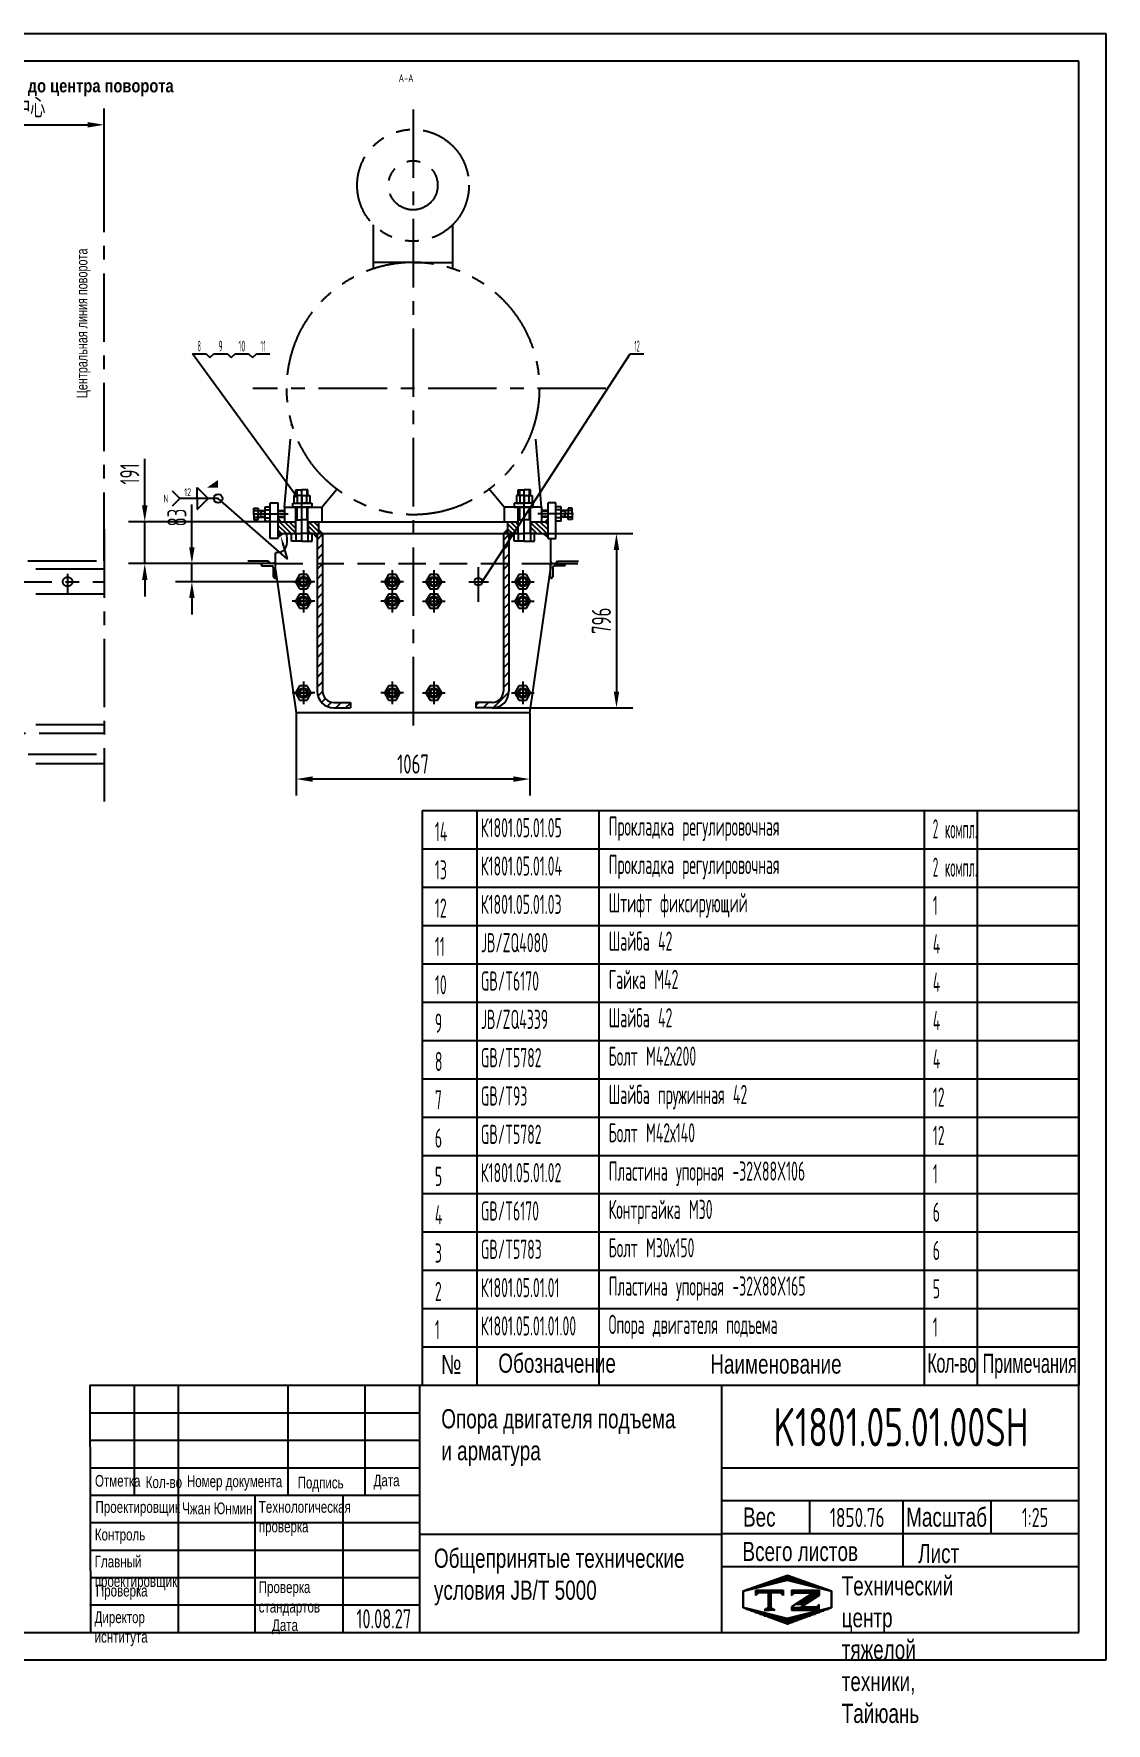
# Model space of a CAD drawing. Header units: millimetres. Extents: x 0 to 10500, y -289 to 7425.
# Drawn here: x 5601 to 10500, y -289 to 7425 of the extents above; entities that cross this region are included whole.
import ezdxf
from ezdxf.enums import TextEntityAlignment as Align

# ---------------------------------------------------------------- set-up
doc = ezdxf.new("R2010")
doc.units = ezdxf.units.MM
doc.header["$LTSCALE"] = 250
for name, pattern in [('F', [0.75, 0.5, -0.25]), ('G', [2, 1.25, -0.25, 0.25, -0.25]), ('K', [2.5, 1.25, -0.25, 0.25, -0.25, 0.25, -0.25])]:
    doc.linetypes.add(name, pattern=pattern)
for name, color, linetype in [('01', 7, 'Continuous'), ('02', 1, 'Continuous'), ('04', 2, 'F'), ('05', 4, 'G'), ('07', 6, 'K'), ('08', 1, 'Continuous'), ('11', 3, 'Continuous'), ('13', 3, 'Continuous'), ('THICK', 7, 'Continuous')]:
    doc.layers.add(name, color=color, linetype=linetype)
doc.styles.add('HZLIB', font='TXT.shx', dxfattribs={"width": 0.5, "height": 87.5})
doc.styles.get("Standard").update_dxf_attribs({"font": 'isocp', "width": 0.707, "bigfont": 'intecad.shx'})
doc.dimstyles.new('INTE', dxfattribs={"dimscale": 25, "dimtxt": 3.5, "dimasz": 3, "dimexe": 3, "dimexo": 0, "dimgap": 1, "dimtad": 1, "dimdec": 3, "dimdsep": 46, "dimtxsty": 'Standard', "dimcen": 0, "dimclrd": 1, "dimclre": 1, "dimclrt": 3, "dimaunit": 1, "dimadec": 0, "dimazin": 0, "dimtfac": 1, "dimtmove": 0, "dimatfit": 0, "dimfxl": 0, "dimarcsym": 0})
pattern_1 = [(45, (440.608, 1443.782), (-22.45064, 22.45064), [])]
pattern_2 = [(135, (440.608, 1443.782), (-11.22532, -11.22532), [])]

# ---------------------------------------------------------------- blocks, each defined once
blk = doc.blocks.new('re')
at = {"layer": '05', "color": 142, "linetype": 'G'}
for p, q in [((29816, 11247.3), (29816, 10003.8)), ((28088.8, 11043.9), (28088.8, 10268.5)), ((28419, 11043.9), (28419, 10268.5)), ((29314.4, 11043.9), (29314.4, 10268.5)), ((27764.3, 11007.7), (29816, 11007.7)), ((27865.9, 10834), (27865.9, 10534.7)), ((27716.3, 10684.3), (28015.6, 10684.3)), ((28019.3, 10315.6), (29816, 10315.6))]:
    blk.add_line(p, q, dxfattribs=at)
at = {"layer": '07', "color": 6, "linetype": 'K'}
for p, q in [((27778, 11548.3), (27778, 11103.3)), ((27778, 11548.3), (27854, 11548.3)), ((27854, 11548.3), (27854, 11103.3)), ((27885.7, 11522.8), (27854, 11522.8)), ((27854, 11141.8), (27854, 11522.8)), ((27885.7, 11522.8), (27885.7, 11141.8)), ((28685.7, 11141.8), (28685.7, 11522.8)), ((28685.7, 11522.8), (28717.5, 11522.8)), ((28717.5, 11548.3), (28717.5, 11103.3)), ((28717.5, 11548.3), (28793.5, 11548.3)), ((28717.5, 11522.8), (28717.5, 11141.8)), ((28793.5, 11548.3), (28793.5, 11103.3)), ((27885.7, 11141.8), (27854, 11141.8)), ((28717.5, 11141.8), (28685.7, 11141.8)), ((27568, 11090.3), (27568, 10176.3)), ((29816, 11065.3), (27568, 11065.3)), ((27593, 11103.3), (29816, 11103.3)), ((27593, 11065.3), (27593, 11103.3)), ((27593.5, 11065.3), (27593.5, 10354.3)), ((27619, 11065.3), (27619, 10951.3)), ((27809.4, 11049.5), (27809.4, 10964.2)), ((28673, 11043.9), (28673, 10951.3)), ((29648.9, 11043.9), (29648.9, 10951.3)), ((27530, 10881.3), (27568, 10881.3)), ((29816, 10951.3), (27619, 10951.3)), ((28944.9, 10902.1), (28944.9, 10694.6)), ((28513.9, 10836.3), (28513.9, 10532.4)), ((29048.7, 10798.3), (28841.2, 10798.3)), ((28362, 10684.3), (28665.9, 10684.3)), ((27530, 10589.3), (27568, 10589.3)), ((27530, 10411.3), (27568, 10411.3)), ((29816, 10354.3), (27593.5, 10354.3)), ((27593.5, 10354.3), (27593.5, 10176.3)), ((27593.5, 10220.3), (29816, 10220.3)), ((29816, 10176.3), (27568, 10176.3))]:
    blk.add_line(p, q, dxfattribs=at)
for centre, radius in [((27809.4, 11007.7), 21.5), ((28088.8, 11007.7), 21.5), ((28419, 11007.7), 21.5), ((28673, 11007.7), 21.5), ((29314.4, 11007.7), 21.5), ((29648.9, 11007.7), 21.5), ((28944.9, 10798.3), 76), ((27865.9, 10684.3), 114), ((28513.9, 10684.3), 114), ((28088.8, 10315.6), 21.5), ((28419, 10315.6), 21.5), ((29314.4, 10315.6), 21.5)]:
    blk.add_circle(centre, radius, dxfattribs=at)
blk = doc.blocks.new('*D17')
at = {"layer": '02', "color": 1, "linetype": 'Continuous', "lineweight": -2}
for p, q in [((4500.3, 6732), (4500.3, 7084.3)), ((5922.7, 6732), (5922.7, 7084.3)), ((4575.3, 7009.3), (5847.7, 7009.3))]:
    blk.add_line(p, q, dxfattribs=at)
at = {"layer": '02', "color": 1, "linetype": 'Continuous'}
for points in [[(4575.3, 7021.8), (4575.3, 6996.8), (4500.3, 7009.3)], [(5847.7, 7021.8), (5847.7, 6996.8), (5922.7, 7009.3)]]:
    blk.add_solid(points, dxfattribs=at)
at = {"layer": 'Defpoints', "color": 0, "linetype": 'Continuous'}
for p in [(5922.7, 7009.3), (4500.3, 6732), (5922.7, 6732)]:
    blk.add_point(p, dxfattribs=at)
at = {"layer": '02', "color": 3, "linetype": 'Continuous', "insert": (5211.5, 7085.7), "char_height": 87.5, "attachment_point": 5}
blk.add_mtext('1422.4中间轴中心到回转中心', dxfattribs=at)
blk = doc.blocks.new('*D26')
at = {"layer": '08', "color": 1, "lineweight": -2}
for p, q in [((6800.2, 4323.6), (6800.2, 3946.8)), ((7867.2, 4323.6), (7867.2, 3946.8)), ((7792.2, 4021.8), (6875.2, 4021.8))]:
    blk.add_line(p, q, dxfattribs=at)
at = {"layer": '08', "color": 1}
for points in [[(6875.2, 4034.3), (6875.2, 4009.3), (6800.2, 4021.8)], [(7792.2, 4034.3), (7792.2, 4009.3), (7867.2, 4021.8)]]:
    blk.add_solid(points, dxfattribs=at)
at = {"layer": 'Defpoints', "color": 0}
for p in [(6800.2, 4323.6), (7867.2, 4323.6), (6800.2, 4021.8)]:
    blk.add_point(p, dxfattribs=at)
at = {"layer": '08', "color": 3, "insert": (7333.7, 4090.5), "char_height": 87.5, "attachment_point": 5}
blk.add_mtext('1067', dxfattribs=at)
blk = doc.blocks.new('*D27')
at = {"layer": '08', "color": 1, "lineweight": -2}
for p, q in [((6323.3, 5080.6), (6323.3, 5276.2)), ((6705.2, 5005.6), (6248.3, 5005.6)), ((6323.3, 4923.1), (6323.3, 5005.6)), ((6780.7, 4923.1), (6248.3, 4923.1)), ((6323.3, 4848.1), (6323.3, 4773.1))]:
    blk.add_line(p, q, dxfattribs=at)
at = {"layer": '08', "color": 1}
for points in [[(6310.8, 5080.6), (6335.8, 5080.6), (6323.3, 5005.6)], [(6310.8, 4848.1), (6335.8, 4848.1), (6323.3, 4923.1)]]:
    blk.add_solid(points, dxfattribs=at)
at = {"layer": 'Defpoints', "color": 0}
for p in [(6705.2, 5005.6), (6323.3, 4923.1), (6780.7, 4923.1)]:
    blk.add_point(p, dxfattribs=at)
at = {"layer": '08', "color": 3, "insert": (6254.6, 5215.9), "char_height": 87.5, "attachment_point": 5, "rotation": 90}
blk.add_mtext('83', dxfattribs=at)
blk = doc.blocks.new('*D28')
at = {"layer": '08', "color": 1, "lineweight": -2}
for p, q in [((7950.2, 5142.6), (8337.8, 5142.6)), ((8262.8, 5067.6), (8262.8, 4421.6)), ((7695.7, 4346.6), (8337.8, 4346.6))]:
    blk.add_line(p, q, dxfattribs=at)
at = {"layer": '08', "color": 1}
for points in [[(8250.3, 5067.6), (8275.3, 5067.6), (8262.8, 5142.6)], [(8250.3, 4421.6), (8275.3, 4421.6), (8262.8, 4346.6)]]:
    blk.add_solid(points, dxfattribs=at)
at = {"layer": 'Defpoints', "color": 0}
for p in [(7950.2, 5142.6), (7695.7, 4346.6), (8262.8, 4346.6)]:
    blk.add_point(p, dxfattribs=at)
at = {"layer": '08', "color": 3, "insert": (8194, 4744.6), "char_height": 87.5, "attachment_point": 5, "rotation": 90}
blk.add_mtext('796', dxfattribs=at)
blk = doc.blocks.new('*D30')
at = {"layer": '08', "color": 1, "lineweight": -2}
for p, q in [((6108.1, 5271.6), (6108.1, 5483.4)), ((6712.2, 5196.6), (6033.1, 5196.6)), ((6108.1, 5005.6), (6108.1, 5196.6)), ((6671.3, 5005.6), (6033.1, 5005.6)), ((6108.1, 4930.6), (6108.1, 4855.6))]:
    blk.add_line(p, q, dxfattribs=at)
at = {"layer": '08', "color": 1}
for points in [[(6095.6, 5271.6), (6120.6, 5271.6), (6108.1, 5196.6)], [(6095.6, 4930.6), (6120.6, 4930.6), (6108.1, 5005.6)]]:
    blk.add_solid(points, dxfattribs=at)
at = {"layer": 'Defpoints', "color": 0}
for p in [(6108.1, 5196.6), (6712.2, 5196.6), (6671.3, 5005.6)]:
    blk.add_point(p, dxfattribs=at)
at = {"layer": '08', "color": 3, "insert": (6039.3, 5415), "char_height": 87.5, "attachment_point": 5, "rotation": 90}
blk.add_mtext('191', dxfattribs=at)
blk = doc.blocks.new('*U31')
at = {"layer": '01'}
for p, q in [((0, 63), (0, 0)), ((0, 63), (6.7, 63)), ((0, 0), (63, 0)), ((10, 17), (10, 59.7)), ((61.5, 10), (17, 10)), ((63, 0), (63, 8.5))]:
    blk.add_line(p, q, dxfattribs=at)
for centre, radius, start, end in [((6.7, 59.7), 3.3, 0.26213, 90), ((17, 17), 7, 180, 269.87822), ((61.5, 8.5), 1.52, 0, 90)]:
    blk.add_arc(centre, radius, start, end, dxfattribs=at)
blk = doc.blocks.new('*U34')
at = {"layer": '01'}
for p, q in [((-34, 0), (-34, 36)), ((-34, 36), (0, 36)), ((-34, 21), (0, 21)), ((0, 36), (0, 0)), ((0, -36), (0, 0)), ((-34, 0), (-34, -36)), ((-34, -21), (0, -21)), ((-34, -36), (0, -36))]:
    blk.add_line(p, q, dxfattribs=at)
at = {"layer": '05'}
blk.add_line((-35.1, 0), (1.1, 0), dxfattribs=at)
blk = doc.blocks.new('*U36')
at = {"layer": '01'}
for p, q in [((0, 36), (-32.5, 17.2)), ((-32.5, 17.2), (-32.5, -17.2)), ((32.5, 17.2), (0, 36)), ((32.5, -17.2), (32.5, 17.2)), ((-32.5, -17.2), (0, -36)), ((0, -36), (32.5, -17.2))]:
    blk.add_line(p, q, dxfattribs=at)
blk.add_circle((0, 0), 16.8, dxfattribs=at)
at = {"layer": '02'}
blk.add_arc((0, 0), 21, 267.26787, 182.72956, dxfattribs=at)
at = {"layer": '05'}
for p, q in [((39.1, 0), (-36.1, 0)), ((0, 40), (0, -41))]:
    blk.add_line(p, q, dxfattribs=at)
blk = doc.blocks.new('*U37', base_point=(6287.9, 3519.4))
at = {"layer": '01'}
for points in [[(5907.4, 3737.7), (5957.4, 3687.7), (5907.4, 3687.7)], [(5907.4, 3637.7), (5957.4, 3687.7), (5907.4, 3687.7)]]:
    blk.add_lwpolyline(points, close=True, dxfattribs=at)
blk.add_circle((6002.4, 3687.7), 20, dxfattribs=at)
blk.add_solid([(6002.4, 3772.7), (5952.4, 3737.7), (6002.4, 3687.7), (6002.4, 3737.7)], dxfattribs=at)
at = {"layer": '02'}
for points in [[(5792, 3723.1), (5827.4, 3687.7), (5792, 3652.4)], [(6297.2, 3485.7), (6317.5, 3411.8), (6002.4, 3687.7), (5827.4, 3687.7)]]:
    blk.add_lwpolyline(points, dxfattribs=at)
blk.add_lwpolyline([(6287.9, 3519.4, 0, 8, 0), (6297.2, 3485.7, 8, 8, 0)], format="xyseb", dxfattribs=at)
at = {"layer": '13', "width": 1.010989}
blk.add_text('N', height=35, dxfattribs=at).set_placement((5752.4, 3670.2), (5775.4, 3670.2), align=Align.FIT)
at = {"layer": '13', "width": 0.707}
blk.add_text('12', height=35, dxfattribs=at).set_placement((5847.4, 3699.2))
blk = doc.blocks.new('*U75')
at = {"layer": '01'}
for points in [[(415, 292), (25, 292)], [(25, 292), (25, 5)], [(415, 5), (415, 292)], [(25, 5), (415, 5)]]:
    blk.add_lwpolyline(points, dxfattribs=at)
at = {"layer": '02'}
for points in [[(420, 297), (0, 297)], [(0, 297), (0, 0)], [(420, 0), (420, 297)], [(0, 0), (420, 0)]]:
    blk.add_lwpolyline(points, dxfattribs=at)
blk = doc.blocks.new('*X95')
at = {"color": 0}
for p, q in [((127.06, 7.8), (132.06, 7.8)), ((127.06, 7.5), (132.06, 7.5)), ((127.06, 7.2), (127.32, 7.2)), ((129.23, 6.3), (131.04, 6.3)), ((129.7, 6.6), (131.51, 6.6)), ((130.16, 6.9), (131.98, 6.9)), ((130.62, 7.2), (132.06, 7.2)), ((127.84, 5.4), (129.64, 5.4)), ((128.3, 5.7), (130.1, 5.7)), ((128.77, 6), (130.57, 6))]:
    blk.add_line(p, q, dxfattribs=at)
blk = doc.blocks.new('*X96')
at = {"color": 0}
for p, q in [((127.06, 4.8), (132.06, 4.8)), ((127.06, 4.5), (132.06, 4.5)), ((131.84, 5.1), (132.06, 5.1))]:
    blk.add_line(p, q, dxfattribs=at)
blk = doc.blocks.new('*X94')
at = {"color": 0}
for p, q in [((122.34, 4.5), (123.72, 4.5)), ((122.82, 4.8), (123.24, 4.8))]:
    blk.add_line(p, q, dxfattribs=at)
blk = doc.blocks.new('*X93')
at = {"color": 0}
for p, q in [((120.53, 7.8), (125.53, 7.8)), ((120.53, 7.5), (125.53, 7.5)), ((120.53, 7.2), (120.79, 7.2)), ((125.27, 7.2), (125.53, 7.2))]:
    blk.add_line(p, q, dxfattribs=at)
blk = doc.blocks.new('*X92')
at = {"color": 0}
for p, q in [((122.38, 9.3), (124.32, 9.3)), ((123.24, 9.6), (125.52, 9.6)), ((124.1, 9.9), (128.52, 9.9)), ((124.97, 10.2), (127.67, 10.2)), ((125.83, 10.5), (126.82, 10.5)), ((127.02, 9.6), (129.37, 9.6)), ((128.22, 9.3), (130.22, 9.3)), ((118.22, 7.8), (118.32, 7.8)), ((118.22, 7.5), (118.27, 7.5)), ((118.22, 7.2), (118.27, 7.2)), ((118.22, 6.9), (118.27, 6.9)), ((118.22, 6.6), (118.27, 6.6)), ((118.22, 6.3), (118.27, 6.3)), ((118.94, 8.1), (119.52, 8.1)), ((119.8, 8.4), (120.72, 8.4)), ((120.66, 8.7), (121.92, 8.7)), ((121.52, 9), (123.12, 9)), ((129.42, 9), (131.07, 9)), ((130.62, 8.7), (131.92, 8.7)), ((131.82, 8.4), (132.77, 8.4)), ((133.02, 8.1), (133.62, 8.1)), ((134.22, 7.8), (134.32, 7.8)), ((134.27, 7.5), (134.32, 7.5)), ((134.27, 7.2), (134.32, 7.2)), ((134.27, 6.9), (134.32, 6.9)), ((134.27, 6.6), (134.32, 6.6)), ((134.27, 6.3), (134.32, 6.3)), ((118.22, 6), (118.27, 6)), ((118.22, 5.7), (118.27, 5.7)), ((118.22, 5.4), (118.27, 5.4)), ((118.22, 5.1), (118.27, 5.1)), ((118.22, 4.8), (118.27, 4.8)), ((118.79, 4.5), (119.42, 4.5)), ((119.61, 4.2), (120.62, 4.2)), ((120.43, 3.9), (121.82, 3.9)), ((121.26, 3.6), (123.02, 3.6)), ((122.08, 3.3), (124.22, 3.3)), ((128.32, 3.3), (130.51, 3.3)), ((129.52, 3.6), (131.32, 3.6)), ((130.72, 3.9), (132.14, 3.9)), ((131.92, 4.2), (132.95, 4.2)), ((133.12, 4.5), (133.76, 4.5)), ((134.27, 6), (134.32, 6)), ((134.27, 5.7), (134.32, 5.7)), ((134.27, 5.4), (134.32, 5.4)), ((134.27, 5.1), (134.32, 5.1)), ((134.27, 4.8), (134.32, 4.8)), ((122.91, 3), (125.42, 3)), ((123.73, 2.7), (128.89, 2.7)), ((124.55, 2.4), (128.07, 2.4)), ((125.38, 2.1), (127.26, 2.1)), ((126.2, 1.8), (126.45, 1.8)), ((127.12, 3), (129.7, 3))]:
    blk.add_line(p, q, dxfattribs=at)

msp = doc.modelspace()

# ---------------------------------------------------------------- hatches: boundary and pattern name
at = {"layer": '01'}
h = msp.add_hatch(color=256, dxfattribs=at)
h.paths.add_polyline_path([(6739.7448, 5142.6059), (6717.1783, 5142.6059), (6717.1783, 5126.4994)])
h.paths.add_polyline_path([(6717.1783, 5211.1447), (6717.1783, 5196.6059), (6730.541, 5196.6059)])
h = msp.add_hatch(color=256, dxfattribs=at)
h.paths.add_polyline_path([(7927.6117, 5142.6059), (7950.1783, 5142.6059), (7950.1783, 5126.4994)])
h.paths.add_polyline_path([(7950.1783, 5211.1447), (7950.1783, 5196.6059), (7936.8155, 5196.6059)])
at = {"layer": '01', "linetype": 'Continuous'}
h = msp.add_hatch(dxfattribs=at)
h.set_pattern_fill('ANGLE', scale=0.3, style=0)
h.set_pattern_definition([(0, (2365.1521, 509.3216), (0, 2.0955), [1.524, -0.5715]), (90, (2365.1521, 509.3216), (-2.0955, 1e-16), [1.524, -0.5715])])
h.paths.add_polyline_path([(6895.6783, 5142.6059), (6878.5381, 5142.6059), (6895.6783, 5123.9375)])
h.paths.add_polyline_path([(6902.1783, 5162.1692), (6902.1783, 5142.6059), (6920.6783, 5142.6059)])
at = {"layer": '01'}
h = msp.add_hatch(color=256, dxfattribs=at)
h.paths.add_polyline_path([(6642.1783, 4997.127), (6642.1783, 5005.6059), (6634.7726, 5005.6059)])
h.paths.add_polyline_path([(6673.6783, 5017.2649), (6673.6783, 5005.6059), (6682.5449, 5005.6059)])
h.paths.add_polyline_path([(6696.4533, 5005.6059), (6705.1783, 5005.6059), (6705.1783, 5014.9185)])
h.paths.add_polyline_path([(6705.1783, 4942.6059), (6698.4783, 4942.6059), (6705.1783, 4935.7011)])
h = msp.add_hatch(color=256, dxfattribs=at)
h.paths.add_polyline_path([(8025.1783, 4997.127), (8025.1783, 5005.6059), (8032.5839, 5005.6059)])
h.paths.add_polyline_path([(7993.6783, 5017.2649), (7993.6783, 5005.6059), (7984.8116, 5005.6059)])
h.paths.add_polyline_path([(7970.9032, 5005.6059), (7962.1783, 5005.6059), (7962.1783, 5014.9185)])
h.paths.add_polyline_path([(7962.1783, 4942.6059), (7968.8783, 4942.6059), (7962.1783, 4935.7011)])
at = {"layer": '02', "linetype": 'Continuous'}
h = msp.add_hatch(dxfattribs=at)
h.set_pattern_fill('LINE', color=1, scale=5, angle=135, style=0)
h.set_pattern_definition(pattern_2)
h.paths.add_polyline_path([(6796.6783, 5196.6059), (6717.1783, 5196.6059), (6717.1783, 5142.6059), (6796.6783, 5142.6059)])
h.paths.add_polyline_path([(6902.1783, 5142.6059), (6902.1783, 5196.6059), (6854.6783, 5196.6059), (6854.6783, 5142.6059)])
h.paths.add_polyline_path([(7765.1783, 5142.6059), (7771.6783, 5142.6059), (7812.6783, 5142.6059), (7812.6783, 5196.6059), (7765.1783, 5196.6059)])
h = msp.add_hatch(dxfattribs=at)
h.set_pattern_fill('LINE', color=1, scale=5, angle=135, style=0)
h.set_pattern_definition(pattern_2)
h.paths.add_polyline_path([(7950.1783, 5142.6059), (7950.1783, 5196.6059), (7870.6783, 5196.6059), (7870.6783, 5142.6059)])
h = msp.add_hatch(dxfattribs=at)
h.set_pattern_fill('LINE', color=1, scale=10, angle=45, style=0)
h.set_pattern_definition(pattern_1)
h.paths.add_polyline_path([(6920.6783, 5005.6059), (6895.6783, 5005.6059), (6895.6783, 4422.6059, 0.414213562), (6971.6783, 4346.6059), (7047.6783, 4346.6059), (7047.6783, 4371.6059), (6971.6783, 4371.6059, -0.414213562), (6920.6783, 4422.6059)])
h.paths.add_polyline_path([(6920.6783, 5142.6059), (6895.6783, 5142.6059), (6895.6783, 5005.6059), (6920.6783, 5005.6059)])
at = {"layer": '02'}
h = msp.add_hatch(dxfattribs=at)
h.set_pattern_fill('LINE', color=256, scale=10, angle=45, style=0)
h.set_pattern_definition(pattern_1)
h.paths.add_polyline_path([(7771.6783, 5005.6059), (7746.6783, 5005.6059), (7746.6783, 4422.6059, -0.414213562), (7695.6783, 4371.6059), (7619.6783, 4371.6059), (7619.6783, 4346.6059), (7695.6783, 4346.6059, 0.414213562), (7771.6783, 4422.6059)])
h.paths.add_polyline_path([(7746.6783, 5005.6059), (7771.6783, 5005.6059), (7771.6783, 5142.6059), (7746.6783, 5142.6059)])
at = {"layer": '04'}
h = msp.add_hatch(dxfattribs=at)
h.set_pattern_fill('ANGLE', color=256, scale=0.3, style=0)
h.set_pattern_definition([(180, (12302.2044, 509.3216), (0, 2.0955), [1.524, -0.5715]), (90, (12302.2044, 509.3216), (2.0955, 1e-16), [1.524, -0.5715])])
h.paths.add_polyline_path([(7771.6783, 5142.6059), (7788.8184, 5142.6059), (7771.6783, 5123.9375)])
h.paths.add_polyline_path([(7765.1783, 5162.1692), (7765.1783, 5142.6059), (7746.6783, 5142.6059)])

# ---------------------------------------------------------------- linework, layer by layer
for p, q in [((6657.7522, 5200.1046), (6657.7522, 5265.3541)), ((6681.1783, 5120.8602), (6681.1783, 5282.9039)), ((6717.1783, 5120.8602), (6717.1783, 5282.9039)), ((7950.1783, 5120.8602), (7950.1783, 5282.9039)), ((7986.1783, 5120.8602), (7986.1783, 5282.9039)), ((8009.6043, 5200.1046), (8009.6043, 5265.3541)), ((7375, 3878.689), (7375, 1253.6894)), ((7375, 3878.689), (10375, 3878.689)), ((7624.9999, 3878.689), (7624.9999, 1253.6894)), ((8181.8756, 3878.689), (8181.8756, 1253.6894)), ((9668.7183, 3878.689), (9668.7183, 1253.6894)), ((9910.8212, 3878.689), (9910.8212, 1253.6894)), ((10375, 3878.689), (10375, 1253.6894)), ((7375, 3703.689), (10375, 3703.689)), ((7375, 3528.6891), (10375, 3528.6891)), ((7375, 3353.6891), (10375, 3353.6891)), ((7375, 3178.6891), (10375, 3178.6891)), ((7375, 3003.6891), (10375, 3003.6891)), ((7375, 2828.6892), (10375, 2828.6892)), ((7375, 2653.6892), (10375, 2653.6892)), ((7375, 2478.6892), (10375, 2478.6892)), ((7375, 2303.6892), (10375, 2303.6892)), ((7375, 2128.6893), (10375, 2128.6893)), ((7375, 1953.6893), (10375, 1953.6893)), ((7375, 1778.6893), (10375, 1778.6893)), ((7375, 1603.6893), (10375, 1603.6893)), ((7375, 1428.6894), (10375, 1428.6894)), ((7375, 1253.6894), (10375, 1253.6894))]:
    msp.add_line(p, q)
at = {"layer": '01'}
for p, q in [((6797.6783, 5342.6059), (6825.6783, 5342.6059)), ((6797.6783, 5316.0039), (6797.6783, 5342.6059)), ((6853.6783, 5342.6059), (6825.6783, 5342.6059)), ((6853.6783, 5316.0039), (6853.6783, 5342.6059)), ((7813.6783, 5316.0039), (7813.6783, 5342.6059)), ((7813.6783, 5342.6059), (7841.6783, 5342.6059)), ((7869.6783, 5342.6059), (7841.6783, 5342.6059)), ((7869.6783, 5316.0039), (7869.6783, 5342.6059)), ((6606.8576, 5258.1544), (6625.5576, 5258.1544)), ((6606.8576, 5232.7294), (6606.8576, 5258.1544)), ((6606.8576, 5247.7294), (6625.5576, 5247.7294)), ((6625.5576, 5258.1544), (6625.5576, 5232.7294)), ((6625.5576, 5247.7294), (6657.7522, 5247.7294)), ((6638.2946, 5247.7294), (6638.2946, 5232.7294)), ((6657.7522, 5265.3541), (6681.1783, 5265.3541)), ((6657.7522, 5251.1771), (6681.1783, 5251.1771)), ((6681.1783, 5282.9039), (6717.1783, 5282.9039)), ((6717.1783, 5247.7294), (6746.9351, 5247.7294)), ((6746.9351, 5247.7294), (6746.9351, 5217.7294)), ((6797.6783, 5142.6059), (6797.6783, 5263.0039)), ((6853.6783, 5142.6059), (6853.6783, 5263.0039)), ((7813.6783, 5142.6059), (7813.6783, 5263.0039)), ((7869.6783, 5142.6059), (7869.6783, 5263.0039)), ((7920.4214, 5247.7294), (7920.4214, 5217.7294)), ((7950.1783, 5247.7294), (7920.4214, 5247.7294)), ((7986.1783, 5282.9039), (7950.1783, 5282.9039)), ((8009.6043, 5265.3541), (7986.1783, 5265.3541)), ((8009.6043, 5251.1771), (7986.1783, 5251.1771)), ((8041.7989, 5247.7294), (8009.6043, 5247.7294)), ((8029.0619, 5247.7294), (8029.0619, 5232.7294)), ((8041.7989, 5258.1544), (8041.7989, 5232.7294)), ((8060.4989, 5258.1544), (8041.7989, 5258.1544)), ((8060.4989, 5247.7294), (8041.7989, 5247.7294)), ((8060.4989, 5232.7294), (8060.4989, 5258.1544)), ((6606.8576, 5232.7294), (6606.8576, 5207.3044)), ((6606.8576, 5217.7294), (6625.5576, 5217.7294)), ((6606.8576, 5207.3044), (6625.5576, 5207.3044)), ((6625.5576, 5207.3044), (6625.5576, 5232.7294)), ((6625.5576, 5217.7294), (6657.7522, 5217.7294)), ((6638.2946, 5217.7294), (6638.2946, 5232.7294)), ((6657.7522, 5214.2816), (6681.1783, 5214.2816)), ((6657.7522, 5200.1046), (6681.1783, 5200.1046)), ((6717.1783, 5217.7294), (6746.9351, 5217.7294)), ((6717.1783, 5211.1447), (6730.541, 5196.6059)), ((6717.1783, 5142.6059), (6717.1783, 5196.6059)), ((6797.6783, 5205.6059), (6825.6783, 5205.6059)), ((6853.6783, 5205.6059), (6825.6783, 5205.6059)), ((7813.6783, 5205.6059), (7841.6783, 5205.6059)), ((7869.6783, 5205.6059), (7841.6783, 5205.6059)), ((7950.1783, 5217.7294), (7920.4214, 5217.7294)), ((7950.1783, 5211.1447), (7936.8155, 5196.6059)), ((7950.1783, 5142.6059), (7950.1783, 5196.6059)), ((7950.1783, 5142.6059), (7950.1783, 5196.6059)), ((8009.6043, 5214.2816), (7986.1783, 5214.2816)), ((8009.6043, 5200.1046), (7986.1783, 5200.1046)), ((8041.7989, 5217.7294), (8009.6043, 5217.7294)), ((8029.0619, 5217.7294), (8029.0619, 5232.7294)), ((8041.7989, 5207.3044), (8041.7989, 5232.7294)), ((8060.4989, 5217.7294), (8041.7989, 5217.7294)), ((8060.4989, 5207.3044), (8041.7989, 5207.3044)), ((8060.4989, 5232.7294), (8060.4989, 5207.3044)), ((6717.1783, 5120.8602), (6681.1783, 5120.8602)), ((6717.1783, 5142.6059), (6797.6783, 5142.6059)), ((6717.1783, 5126.4994), (6739.7448, 5142.6059)), ((6778.8983, 5142.6059), (6825.6783, 5142.6059)), ((6778.8983, 5107.6059), (6778.8983, 5142.6059)), ((6825.6783, 5107.6059), (6778.8983, 5107.6059)), ((6797.6783, 5142.6059), (6797.6783, 5107.6059)), ((6872.4583, 5142.6059), (6825.6783, 5142.6059)), ((6825.6783, 5107.6059), (6872.4583, 5107.6059)), ((6853.6783, 5142.6059), (7841.6783, 5142.6059)), ((6853.6783, 5142.6059), (6853.6783, 5107.6059)), ((6872.4583, 5107.6059), (6872.4583, 5142.6059)), ((7794.8983, 5107.6059), (7794.8983, 5142.6059)), ((7794.8983, 5142.6059), (7813.6783, 5142.6059)), ((7841.6783, 5107.6059), (7794.8983, 5107.6059)), ((7813.6783, 5142.6059), (7813.6783, 5107.6059)), ((7888.4583, 5142.6059), (7841.6783, 5142.6059)), ((7841.6783, 5107.6059), (7888.4583, 5107.6059)), ((7869.6783, 5142.6059), (7869.6783, 5107.6059)), ((7869.6783, 5142.6059), (7950.1783, 5142.6059)), ((7888.4583, 5107.6059), (7888.4583, 5142.6059)), ((7950.1783, 5126.4994), (7927.6117, 5142.6059)), ((7950.1783, 5120.8602), (7986.1783, 5120.8602)), ((7962.1783, 5120.8602), (7962.1783, 4977.6059)), ((6673.6783, 5017.2649), (6682.5449, 5005.6059)), ((6696.4533, 5005.6059), (6705.1783, 5014.9185)), ((6705.1783, 4977.6059), (6705.1783, 5055.354)), ((7970.9032, 5005.6059), (7962.1783, 5014.9185)), ((7993.6783, 5017.2649), (7984.8116, 5005.6059)), ((6642.1783, 4997.127), (6634.7726, 5005.6059)), ((6698.4783, 4942.6059), (6705.1783, 4935.7011)), ((6705.1783, 4977.6059), (6800.1783, 4323.6059)), ((7867.1783, 4323.6059), (7962.1783, 4977.6059)), ((7968.8783, 4942.6059), (7962.1783, 4935.7011)), ((8025.1783, 4997.127), (8032.5839, 5005.6059)), ((7867.1783, 4323.6059), (6800.1783, 4323.6059))]:
    msp.add_line(p, q, dxfattribs=at)
at = {"layer": '01', "color": 7, "linetype": 'Continuous'}
for p, q in [((6784.8667, 5282.0039), (6871.8667, 5282.0039)), ((6784.8667, 5263.0039), (6784.8667, 5282.0039)), ((6871.8667, 5263.0039), (6784.8667, 5263.0039)), ((6871.8667, 5282.0039), (6871.8667, 5263.0039)), ((7882.4898, 5282.0039), (7795.4898, 5282.0039)), ((7795.4898, 5282.0039), (7795.4898, 5263.0039)), ((7795.4898, 5263.0039), (7882.4898, 5263.0039)), ((7882.4898, 5263.0039), (7882.4898, 5282.0039)), ((6717.1783, 5196.6059), (6797.6783, 5196.6059)), ((6796.6783, 5196.6059), (6796.6783, 5142.6059)), ((6853.6783, 5196.6059), (7813.6783, 5196.6059)), ((6854.6783, 5196.6059), (6854.6783, 5142.6059)), ((6902.1783, 5196.6059), (6902.1783, 5142.6059)), ((7765.1783, 5196.6059), (7765.1783, 5142.6059)), ((7812.6783, 5196.6059), (7812.6783, 5142.6059)), ((7812.6783, 5196.6059), (7812.6783, 5142.6059)), ((7869.6783, 5196.6059), (7950.1783, 5196.6059)), ((7870.6783, 5196.6059), (7870.6783, 5142.6059)), ((7870.6783, 5196.6059), (7870.6783, 5142.6059)), ((6895.6783, 5123.9375), (6878.5381, 5142.6059)), ((6895.6783, 5142.6059), (6895.6783, 4422.6059)), ((6895.6783, 5142.6059), (6920.6783, 5142.6059)), ((6920.6783, 5142.6059), (6902.1783, 5162.1692)), ((6920.6783, 5142.6059), (6920.6783, 4422.6059)), ((7746.6783, 5142.6059), (7765.1783, 5162.1692)), ((7746.6783, 5142.6059), (7746.6783, 4422.6059)), ((7771.6783, 5142.6059), (7746.6783, 5142.6059)), ((7771.6783, 5142.6059), (7771.6783, 4422.6059)), ((6971.6783, 4371.6059), (7047.6783, 4371.6059)), ((6971.6783, 4346.6059), (7047.6783, 4346.6059)), ((7047.6783, 4371.6059), (7047.6783, 4346.6059)), ((7619.6783, 4371.6059), (7619.6783, 4346.6059)), ((7695.6783, 4371.6059), (7619.6783, 4371.6059)), ((7695.6783, 4346.6059), (7619.6783, 4346.6059))]:
    msp.add_line(p, q, dxfattribs=at)
for centre, radius in [((6832.6783, 4923.1059), 22), ((7238.6783, 4923.1059), 22), ((7428.6783, 4923.1059), 22), ((7631.6783, 4923.1059), 17.5), ((7834.6783, 4923.1059), 22), ((6832.6783, 4834.1059), 22), ((7238.6783, 4834.1059), 22), ((7428.6783, 4834.1059), 22), ((7834.6783, 4834.1059), 22), ((6832.6783, 4415.1059), 22), ((7238.6783, 4415.1059), 22), ((7428.6783, 4415.1059), 22), ((7834.6783, 4415.1059), 22)]:
    msp.add_circle(centre, radius, dxfattribs=at)
for centre, radius, start, end in [((6971.6783, 4422.6059), 76, 180, 270), ((6971.6783, 4422.6059), 51, 180, 270), ((7695.6783, 4422.6059), 76, 270, 0), ((7695.6783, 4422.6059), 51, 270, 0)]:
    msp.add_arc(centre, radius, start, end, dxfattribs=at)
at = {"layer": '02'}
for p, q in [((6797.6783, 5316.0039), (6325.9587, 5964.1265)), ((6325.9587, 5964.1265), (6387.9587, 5964.1265)), ((6387.9587, 5964.1265), (6405.6364, 5946.4489)), ((6405.6364, 5946.4489), (6423.314, 5964.1265)), ((6423.314, 5964.1265), (6485.314, 5964.1265)), ((6485.314, 5964.1265), (6502.9917, 5946.4489)), ((6502.9917, 5946.4489), (6520.6694, 5964.1265)), ((6520.6694, 5964.1265), (6582.6694, 5964.1265)), ((6582.6694, 5964.1265), (6600.347, 5946.4489)), ((6600.347, 5946.4489), (6618.0247, 5964.1265)), ((6618.0247, 5964.1265), (6680.0247, 5964.1265)), ((7649.1783, 4923.1059), (8325.9915, 5964.1265)), ((8325.9915, 5964.1265), (8387.9915, 5964.1265)), ((6803.2783, 5342.6059), (6803.2783, 5316.0039)), ((6848.0783, 5342.6059), (6848.0783, 5316.0039)), ((7819.2783, 5342.6059), (7819.2783, 5316.0039)), ((7864.0783, 5342.6059), (7864.0783, 5316.0039)), ((6803.2783, 5263.0039), (6803.2783, 5205.6059)), ((6848.0783, 5263.0039), (6848.0783, 5205.6059)), ((7819.2783, 5263.0039), (7819.2783, 5205.6059)), ((7864.0783, 5263.0039), (7864.0783, 5205.6059)), ((6638.2946, 5244.7294), (6657.7522, 5244.7294)), ((6638.2946, 5220.7294), (6657.7522, 5220.7294)), ((6717.1783, 5244.7294), (6746.9351, 5244.7294)), ((6717.1783, 5220.7294), (6746.9351, 5220.7294)), ((7950.1783, 5244.7294), (7920.4214, 5244.7294)), ((7950.1783, 5220.7294), (7920.4214, 5220.7294)), ((8029.0619, 5244.7294), (8009.6043, 5244.7294)), ((8029.0619, 5220.7294), (8009.6043, 5220.7294))]:
    msp.add_line(p, q, dxfattribs=at)
msp.add_spline([(6754.7698, 5142.6059), (6756.6224, 5102.8402), (6738.5987, 5062.4496), (6710.744, 5055.354), (6705.1783, 5055.354)], degree=3, dxfattribs=at)
at = {"layer": '04'}
msp.add_line((7771.6783, 5123.9375), (7788.8184, 5142.6059), dxfattribs=at)
at = {"layer": '04', "color": 2, "linetype": 'F'}
msp.add_line((6705.1783, 5005.6059), (7962.1783, 5005.6059), dxfattribs=at)
at = {"layer": '05'}
for p, q in [((7333.6783, 7079.2799), (7333.6783, 4262.4055)), ((5922.6608, 5018.6059), (5922.6608, 6732.0375)), ((8214.783, 5805.6059), (6601.7218, 5805.6059)), ((6825.6783, 5104.5409), (6825.6783, 5346.1548)), ((7841.6783, 5104.5409), (7841.6783, 5346.1548)), ((6601.3926, 5232.7294), (6763.0024, 5232.7294)), ((6825.6783, 5112.8532), (6825.6783, 5225.3336)), ((7841.6783, 5112.8532), (7841.6783, 5225.3336)), ((7841.6783, 5112.8532), (7841.6783, 5225.3336)), ((8065.9639, 5232.7294), (7904.3541, 5232.7294)), ((6832.6783, 4975.1059), (6832.6783, 4871.1059)), ((7238.6783, 4975.1059), (7238.6783, 4871.1059)), ((7428.6783, 4975.1059), (7428.6783, 4871.1059)), ((7631.6783, 4989.4627), (7631.6783, 4831.0294)), ((7834.6783, 4975.1059), (7834.6783, 4871.1059)), ((6884.6783, 4923.1059), (6780.6783, 4923.1059)), ((6832.6783, 4886.1059), (6832.6783, 4782.1059)), ((7290.6783, 4923.1059), (7186.6783, 4923.1059)), ((7238.6783, 4886.1059), (7238.6783, 4782.1059)), ((7376.6783, 4923.1059), (7480.6783, 4923.1059)), ((7428.6783, 4886.1059), (7428.6783, 4782.1059)), ((7588.7557, 4923.1059), (7678.763, 4923.1059)), ((7782.6783, 4923.1059), (7886.6783, 4923.1059)), ((7834.6783, 4886.1059), (7834.6783, 4782.1059)), ((6884.6783, 4834.1059), (6780.6783, 4834.1059)), ((7290.6783, 4834.1059), (7186.6783, 4834.1059)), ((7376.6783, 4834.1059), (7480.6783, 4834.1059)), ((7782.6783, 4834.1059), (7886.6783, 4834.1059)), ((6884.6783, 4415.1059), (6780.6783, 4415.1059)), ((6832.6783, 4467.1059), (6832.6783, 4363.1059)), ((7290.6783, 4415.1059), (7186.6783, 4415.1059)), ((7238.6783, 4467.1059), (7238.6783, 4363.1059)), ((7376.6783, 4415.1059), (7480.6783, 4415.1059)), ((7428.6783, 4467.1059), (7428.6783, 4363.1059)), ((7782.6783, 4415.1059), (7886.6783, 4415.1059)), ((7834.6783, 4467.1059), (7834.6783, 4363.1059))]:
    msp.add_line(p, q, dxfattribs=at)
at = {"layer": '07', "color": 6, "linetype": 'K'}
for p, q in [((7152.5371, 6351.3895), (7152.5371, 6553.3124)), ((7514.8194, 6351.3895), (7514.8194, 6553.3124)), ((7333.6783, 6380.5694), (7152.5371, 6380.5694)), ((7333.6783, 6380.5694), (7514.8194, 6380.5694)), ((6746.9351, 5263.0039), (6779.4198, 5645.8276)), ((7920.4214, 5263.0039), (7887.9368, 5645.8276)), ((6917.6306, 5263.0039), (6985.5237, 5345.6929)), ((7749.7259, 5263.0039), (7681.8328, 5345.6929)), ((6746.9351, 5263.0039), (6917.6306, 5263.0039)), ((6746.9351, 5263.0039), (6746.9351, 5196.0059)), ((6917.6306, 5263.0039), (6917.6306, 5196.0059)), ((7920.4214, 5263.0039), (7749.7259, 5263.0039)), ((7749.7259, 5263.0039), (7749.7259, 5196.0059)), ((7920.4214, 5263.0039), (7920.4214, 5196.0059)), ((6673.6783, 5017.2649), (6578.2547, 5017.2649)), ((6673.6783, 5005.6059), (6673.6783, 5017.2649)), ((7993.6783, 5017.2649), (8089.1019, 5017.2649)), ((7993.6783, 5005.6059), (7993.6783, 5017.2649)), ((6642.1783, 5005.6059), (6581.3216, 5005.6059)), ((8025.1783, 5005.6059), (8086.0349, 5005.6059))]:
    msp.add_line(p, q, dxfattribs=at)
for centre, radius in [((7333.6783, 6733.0973), 255.2151), ((7333.6783, 6733.0973), 112.2043), ((7333.6783, 5805.6059), 576.8289)]:
    msp.add_circle(centre, radius, dxfattribs=at)
at = {"layer": 'THICK'}
for p, q in [((5856.8187, 1253.6894), (5860.2426, 125)), ((5856.8187, 1253.6894), (10375, 1253.6894)), ((6060.8335, 1253.145), (6060.8335, 1253.6894)), ((6060.8985, 752.0496), (6060.8985, 1253.6894)), ((6261.5543, 125), (6261.5543, 1253.6894)), ((6763.1941, 752.0496), (6763.1941, 1253.6894)), ((7114.3419, 752.0496), (7114.3419, 1253.6894)), ((7365.1617, 125), (7365.1617, 1253.6894)), ((8744.6709, 125), (8744.6709, 1253.6894)), ((10375, 125), (10375, 1253.6894)), ((5860.2426, 877.4596), (7365.1617, 877.4596)), ((8744.6709, 877.4596), (10375, 877.4596)), ((5860.2426, 752.0496), (7365.1617, 752.0496)), ((6612.7021, 125), (6612.7021, 752.0496)), ((7014.0139, 125), (7014.0139, 752.0496)), ((8744.6709, 726.9677), (10375, 726.9677)), ((9145.9827, 576.4757), (9145.9827, 726.9677)), ((9572.3765, 425.9838), (9572.3765, 726.9677)), ((9973.6882, 576.4757), (9973.6882, 726.9677)), ((7365.1617, 574.3016), (8744.6709, 574.3016)), ((8744.6709, 576.4757), (10375, 576.4757)), ((8744.6709, 425.9838), (10375, 425.9838)), ((5860.2426, 125), (10375, 125))]:
    msp.add_line(p, q, dxfattribs=at)
at = {"layer": 'THICK', "color": 3}
for p, q in [((5860.2426, 1128.2794), (7365.1617, 1128.2794)), ((5860.2426, 1002.8695), (7365.1617, 1002.8695)), ((5860.2426, 626.6397), (7365.1617, 626.6397)), ((5860.2426, 501.2298), (7365.1617, 501.2298)), ((8841.2886, 315.7757), (9044.5792, 386.5817)), ((9044.5792, 386.5817), (9245.2295, 315.7757)), ((5860.2426, 375.8199), (7365.1617, 375.8199)), ((8841.2886, 236.9237), (8841.2886, 315.7757)), ((8842.6087, 314.1812), (9043.2646, 364.3451)), ((8842.6087, 238.9352), (8842.6087, 314.1812)), ((8899.2685, 293.0322), (8899.2685, 318.1142)), ((8899.2685, 318.1142), (9024.6784, 318.1142)), ((9024.6784, 318.1142), (9024.6784, 293.0322)), ((9043.2646, 364.3451), (9243.9205, 314.1812)), ((9063.0808, 318.1142), (9063.0808, 293.0322)), ((9063.0808, 318.1142), (9188.4907, 318.1142)), ((9188.4907, 318.1142), (9188.4907, 293.0322)), ((9243.9205, 314.1812), (9243.9205, 238.9352)), ((9245.2295, 315.7757), (9245.2295, 236.9237)), ((5860.2426, 250.4099), (7365.1617, 250.4099)), ((9044.5792, 162.8993), (8841.2886, 236.9237)), ((9043.2646, 188.7712), (8842.6087, 238.9352)), ((8911.8095, 305.5732), (8899.2685, 293.0322)), ((9012.1375, 305.5732), (8911.8095, 305.5732)), ((8961.9718, 242.6314), (8937.6743, 227.3437)), ((8956.4852, 305.6929), (8956.4852, 236.8985)), ((8961.9718, 305.6929), (8961.9718, 236.8985)), ((8961.9718, 242.6314), (8986.2693, 227.3437)), ((8968.2421, 305.6929), (8968.2421, 236.8985)), ((9024.6784, 293.0322), (9012.1375, 305.5732)), ((9243.9205, 238.9352), (9043.2646, 188.7712)), ((9245.2295, 236.9237), (9044.5792, 162.8993)), ((9063.0808, 293.0322), (9075.6217, 305.5732)), ((9161.8384, 305.5732), (9063.0808, 241.6759)), ((9063.0808, 241.6759), (9063.0808, 227.3437)), ((9075.6217, 305.5732), (9161.8384, 305.5732)), ((9124.2381, 252.1523), (9105.0701, 239.8847)), ((9175.9463, 239.8847), (9105.0701, 239.8847)), ((9188.4872, 293.2717), (9124.2381, 252.1523)), ((9188.4872, 252.4257), (9175.9463, 239.8847)), ((9188.4872, 227.3437), (9188.4872, 252.4257)), ((8937.6743, 227.3437), (8961.9718, 227.3437)), ((8986.2693, 227.3437), (8961.9718, 227.3437)), ((9063.0808, 227.3437), (9188.4872, 227.3437))]:
    msp.add_line(p, q, dxfattribs=at)
for p in [(5860.2426, 250.4099), (5860.2426, 125)]:
    msp.add_point(p, dxfattribs=at)

# ---------------------------------------------------------------- block references
at = {"layer": '01'}
for name, p in [('re', (-23893.2978, -6084.7182)), ('*U37', (6728.4615, 5134.5527))]:
    msp.add_blockref(name, p, dxfattribs=at)
at = {"layer": '05'}
for name, p, rotation in [('*U31', (6705.1783, 5005.6059), 180), ('*U36', (6832.6783, 4923.1059), 90), ('*U36', (7238.6783, 4923.1059), 90), ('*U36', (7428.6783, 4923.1059), 90), ('*U36', (7834.6783, 4923.1059), 90), ('*U36', (6832.6783, 4834.1059), 90), ('*U36', (7238.6783, 4834.1059), 90), ('*U36', (7428.6783, 4834.1059), 90), ('*U36', (7834.6783, 4834.1059), 90), ('*U36', (6832.6783, 4415.1059), 90), ('*U36', (7238.6783, 4415.1059), 90), ('*U36', (7428.6783, 4415.1059), 90), ('*U36', (7834.6783, 4415.1059), 90)]:
    msp.add_blockref(name, p, dxfattribs=dict(at, rotation=rotation))
at = {"layer": '05', "xscale": -1, "rotation": 180}
msp.add_blockref('*U31', (7962.1783, 5005.6059), dxfattribs=at)
at = {"layer": '07', "xscale": 25, "yscale": 25, "zscale": 25}
msp.add_blockref('*U75', (0, 0), dxfattribs=at)
at = {"layer": '07', "rotation": 270}
msp.add_blockref('*U34', (6825.6783, 5282.0039), dxfattribs=at)
at = {"layer": '07', "xscale": -1, "rotation": 90}
msp.add_blockref('*U34', (7841.6783, 5282.0039), dxfattribs=at)
at = {"layer": 'THICK', "color": 3, "xscale": 25.08198575454277, "yscale": 25.08198575453844, "zscale": 25.08198575453855}
for name in ['*X92', '*X93', '*X95', '*X94', '*X96']:
    msp.add_blockref(name, (5876.1058, 118.8718), dxfattribs=at)

# ---------------------------------------------------------------- texts
at = {"style": 'HZLIB', "width": 0.5}
for s, p in [('14', (7433.3333, 3738.689)), ('К1801.05.01.05', (7643.7556, 3755.8708)), ('Прокладка регулировочная', (8227.1546, 3762.9414)), ('13', (7433.3333, 3563.6891)), ('К1801.05.01.04', (7643.7556, 3580.8718)), ('Прокладка регулировочная', (8227.1546, 3587.9424)), ('12', (7433.3333, 3388.6891)), ('К1801.05.01.03', (7643.7556, 3405.8728)), ('Штифт фиксирующий', (8227.1546, 3412.9434)), ('1', (9707.7778, 3400.5984)), ('JB/ZQ4080', (7643.7556, 3230.8738)), ('Шайба 42', (8227.1546, 3237.9444)), ('11', (7433.3333, 3213.6891)), ('4', (9707.7778, 3225.5994)), ('10', (7433.3333, 3038.6891)), ('GB/T6170', (7643.7556, 3055.8748)), ('Гайка М42', (8227.1546, 3062.9454)), ('4', (9707.7778, 3050.6004)), ('9', (7433.3333, 2863.6892)), ('JB/ZQ4339', (7643.7556, 2880.8758)), ('Шайба 42', (8227.1546, 2887.9464)), ('4', (9707.7778, 2875.6014)), ('GB/T5782', (7643.7556, 2705.8768)), ('Болт М42х200', (8227.1546, 2712.9474)), ('4', (9707.7778, 2700.6024)), ('8', (7433.3333, 2688.6892)), ('Шайба пружинная 42', (8227.1546, 2537.9484)), ('7', (7433.3333, 2513.6892)), ('GB/T93', (7643.7556, 2530.8778)), ('12', (9707.7778, 2525.6034)), ('6', (7433.3333, 2338.6892)), ('GB/T5782', (7643.7556, 2355.8788)), ('Болт М42х140', (8227.1546, 2362.9494)), ('12', (9707.7778, 2350.6044)), ('5', (7433.3333, 2163.6893)), ('К1801.05.01.02', (7643.7556, 2180.8798)), ('Пластина упорная -32X88X106', (8227.1546, 2187.9504)), ('1', (9707.7778, 2175.6054)), ('GB/T6170', (7643.7556, 2005.8808)), ('Контргайка M30', (8227.1546, 2012.9514)), ('6', (9707.7778, 2000.6064)), ('4', (7433.3333, 1988.6893)), ('3', (7433.3333, 1813.6893)), ('GB/T5783', (7643.7556, 1830.8818)), ('Болт М30х150', (8227.1546, 1837.9524)), ('6', (9707.7778, 1825.6074)), ('2', (7433.3333, 1638.6893)), ('К1801.05.01.01', (7643.7556, 1655.8828)), ('Пластина упорная -32X88X165', (8227.1546, 1662.9534)), ('5', (9707.7778, 1650.6084)), ('1', (7433.3333, 1463.6894)), ('К1801.05.01.01.00', (7643.7556, 1480.8838)), ('Опора двигателя подъема', (8227.1546, 1487.9544)), ('1', (9707.7778, 1475.6094))]:
    msp.add_text(s, height=87.5, dxfattribs=at).set_placement(p)
at = {"style": 'HZLIB', "width": 0.331499}
for p, p2 in [((9707.7778, 3750.5964), (9910.8212, 3750.5964)), ((9707.7778, 3575.5974), (9910.8212, 3575.5974))]:
    msp.add_text('2 компл.', height=87.5, dxfattribs=at).set_placement(p, p2, align=Align.FIT)
at = {"layer": '01', "attachment_point": 1}
for s, insert, char_height in [('{\\fArial|b0|i0|c204|p34;Отметка}', (5880.7246, 844.0436), 53.481142), ('{\\fArial|b0|i0|c204|p34;Кол-во}', (6112.6555, 837.8915), 53.481142), ('{\\fArial|b0|i0|c204|p34;Номер документа}', (6300.5227, 842.0067), 53.481142), ('{\\fArial|b0|i0|c204|p34;Подпись}', (6806.3958, 835.8408), 53.481142), ('{\\fArial|b0|i0|c204|p34;Дата}', (7153.2659, 846.0944), 53.481142), ('{\\fArial|b0|i0|c204|p34;Проектировщик}', (5883.0781, 724.5823), 53.481142), ('{\\fArial|b0|i0|c204|p34;\\C0;Чжан Юнмин}', (6278.9881, 718.527), 53.481142), ('{\\fArial|b0|i0|c204|p34;Технологическая\\Pпроверка}', (6629.1326, 724.9844), 53.481142), ('{\\fArial|b0|i0|c204|p34;Вес}', (8841.0128, 695.8233), 87.352532), ('{\\fArial|b0|i0|c204|p34;Контроль}', (5880.0063, 598.6094), 53.481142), ('{\\fArial|b0|i0|c204|p34;Главный\\Pпроектировщик}', (5879.5327, 475.5133), 53.481142), ('{\\fArial|b0|i0|c204|p34;Проверка}', (5884.7594, 342.5039), 53.481142), ('{\\fArial|b0|i0|c204|p34;Проверка\\Pстандартов}', (6628.6204, 358.3936), 53.481142), ('{\\fArial|b0|i0|c204|p34;Директор\\Pиснтитута}', (5878.7101, 220.992), 53.481142), ('{\\fArial|b0|i0|c204|p34;Дата}', (6689.3839, 185.2455), 53.481142)]:
    msp.add_mtext(s, dxfattribs=dict(at, insert=insert, char_height=char_height))
at = {"layer": '01', "insert": (9291.8176, 381.6535), "char_height": 87.352532, "width": 4.104971, "attachment_point": 1}
msp.add_mtext('{\\fArial|b0|i0|c204|p34;Технический центр\\Pтяжелой техники, Тайюань}', dxfattribs=at)
at = {"layer": '02', "width": 0.605172}
for p, p2 in [((6791.6783, 5306.0039), (6803.6783, 5306.0039)), ((7643.1783, 4913.1059), (7655.1783, 4913.1059))]:
    msp.add_text('\\M+5A1F1', height=20, dxfattribs=at).set_placement(p, p2, align=Align.FIT)
at = {"layer": '05', "insert": (7267.6457, 7239.9211), "char_height": 35, "width": 612.919, "attachment_point": 1}
msp.add_mtext('A-A', dxfattribs=at)
at = {"layer": '05', "insert": (9586.1676, 695.41), "char_height": 87.387487, "attachment_point": 1}
msp.add_mtext('{\\fArial|b0|i0|c204|p34;\\C0;Масштаб}', dxfattribs=at)
at = {"layer": '07', "attachment_point": 1}
for s, insert, char_height in [('{\\fArial|b0|i0|c204|p34;\\W0.8;\\C3;1422\\fArial|b1|i0|c204|p34;.4 от центра среднего вала до центра поворота}', (4508.4598, 7217.5641), 60), ('{\\fArial|b0|i0|c204|p34;\\C0;№}', (7461.6179, 1392.3637), 87.5), ('{\\fArial|b0|i0|c204|p34;\\C0;Обозначение}', (7723.1103, 1398.3807), 87.5), ('{\\fArial|b0|i0|c204|p34;\\C0;Наименование}', (8691.3779, 1394.4231), 87.5), ('{\\fArial|b0|i0|c204|p34;\\W0.607;\\T0.95;\\C0;Кол-во}', (9683.2046, 1399.1388), 87.5), ('{\\fArial|b0|i0|c204|p34;\\W0.607;\\C0;Примечания}', (9934.9368, 1397.8684), 87.5), ('{\\fArial|b0|i0|c204|p34;\\C3;Опора двигателя подъема\\Pи арматура}', (7462.5113, 1144.6314), 87.5), ('{\\fArial|b0|i0|c204|p34;\\C0;Общепринятые технические\\Pусловия \\fArial|b0|i0|c0|p34;JB/T 5000}', (7429.0234, 507.8355), 87.5), ('{\\fArial|b0|i0|c204|p34;\\C0;Всего листов}', (8838.4786, 538.7764), 87.5), ('{\\fArial|b0|i0|c204|p34;\\C0;Лист}', (9640.7316, 529.2717), 87.5)]:
    msp.add_mtext(s, dxfattribs=dict(at, insert=insert, char_height=char_height))
at = {"layer": '07', "insert": (5796.2955, 5761.2311), "char_height": 50, "attachment_point": 1, "rotation": 90}
msp.add_mtext('{\\fArial|b0|i0|c204|p34;\\C3;Центральная линия поворота}', dxfattribs=at)
at = {"layer": '11'}
for s, height, width, p, p2 in [('8', 49.4975, 0.514182, (6349.9598, 5974.1265), (6363.9576, 5974.1265)), ('9', 49.4975, 0.579528, (6445.3988, 5974.1265), (6463.2293, 5974.1265)), ('10', 49.49747, 0.606076, (6535.908, 5974.1265), (6567.4308, 5974.1265)), ('11', 49.49747, 0.582235, (6636.7766, 5974.1265), (6661.2729, 5974.1265)), ('12', 49.49747, 0.445832, (8344.7434, 5974.1265), (8369.2397, 5974.1265)), ('K1801.05.01.00SH', 175, 0.695901, (8980.6832, 975), (10144.3168, 975)), ('1850.76', 87.5, 0.681748, (9237.2406, 606.25), (9487.7594, 606.25)), ('1:25', 87.5, 0.656293, (10114.9494, 606.25), (10235.0506, 606.25)), ('10.08.27', 87.5, 0.642055, (7075, 143.75), (7325, 143.75))]:
    msp.add_text(s, height=height, dxfattribs=dict(at, width=width)).set_placement(p, p2, align=Align.FIT)

# ---------------------------------------------------------------- dimensions: what is measured, and where the dimension line sits
at = {"layer": '02', "color": 1, "linetype": 'Continuous'}
dim = msp.add_linear_dim(base=(5922.6608, 7009.256), p1=(4500.2608, 6732.0375), p2=(5922.6608, 6732.0375), text='<>\\M+5D6D0\\M+5BCE4\\M+5D6E1\\M+5D6D0\\M+5D0C4\\M+5B5BD\\M+5BBD8\\M+5D7AA\\M+5D6D0\\M+5D0C4', dimstyle='INTE', dxfattribs=at)
dim.commit()
dim.dimension.update_dxf_attribs({"geometry": '*D17', "text_midpoint": (5211.4608, 7085.7028)})
at = {"layer": '08'}
for base, p1, p2, picture, middle in [((6108.0811, 5196.6059), (6671.29, 5005.6059), (6712.1783, 5196.6059), '*D30', (6039.3311, 5415.0177)), ((8262.7792, 4346.6059), (7950.1783, 5142.6059), (7695.6783, 4346.6059), '*D28', (8194.0292, 4744.6059))]:
    dim = msp.add_linear_dim(base=base, p1=p1, p2=p2, angle=90, dimstyle='INTE', dxfattribs=at)
    dim.commit()
    dim.dimension.update_dxf_attribs({"geometry": picture, "text_midpoint": middle})
dim = msp.add_linear_dim(base=(6323.3462, 4923.1059), p1=(6705.1783, 5005.6059), p2=(6780.6783, 4923.1059), angle=90, text='83', dimstyle='INTE', dxfattribs=at)
dim.commit()
dim.dimension.update_dxf_attribs({"geometry": '*D27', "text_midpoint": (6323.3462, 5215.9115), "dimtype": 160})
dim = msp.add_linear_dim(base=(6800.1783, 4021.7839), p1=(7867.1783, 4323.6059), p2=(6800.1783, 4323.6059), dimstyle='INTE', dxfattribs=at)
dim.commit()
dim.dimension.update_dxf_attribs({"geometry": '*D26', "text_midpoint": (7333.6783, 4090.5339)})

doc.saveas('drawing.dxf')
